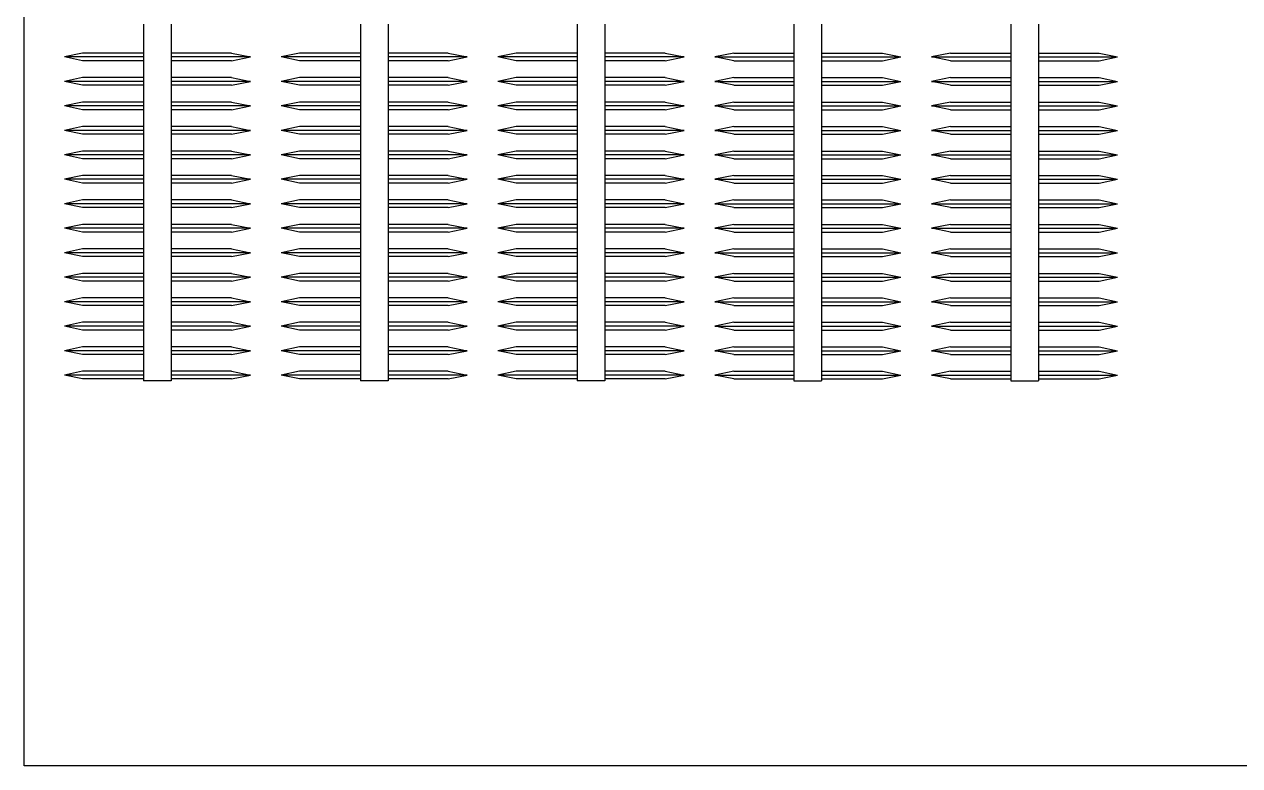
# Model space of a CAD drawing. Header units: millimetres. Extents: x 5537 to 25002, y 8409 to 18291.
# Drawn here: x 5537 to 7566, y 11845 to 13082 of the extents above; entities that cross this region are included whole.
import ezdxf

# ---------------------------------------------------------------- set-up
doc = ezdxf.new("R2010")
doc.units = ezdxf.units.MM

msp = doc.modelspace()

# ---------------------------------------------------------------- linework, layer by layer
at = {"color": 1}
for p, q in [((5736.5, 13082.4), (5736.5, 12487.2)), ((5782.8, 13082.4), (5782.8, 12487.2)), ((6098.4, 13082.4), (6098.4, 12487.2)), ((6144.6, 13082.4), (6144.6, 12487.2)), ((6460.2, 13082.4), (6460.2, 12487.2)), ((6506.5, 13082.4), (6506.5, 12487.2)), ((6822.1, 13082.4), (6822.1, 12487.2)), ((6868.3, 13082.4), (6868.3, 12487.2)), ((7183.9, 13082.4), (7183.9, 12487.2)), ((7230.2, 13082.4), (7230.2, 12487.2)), ((5634.8, 13034.3), (5604.3, 13027.9)), ((5736.5, 13027.9), (5604.3, 13027.9)), ((5634.8, 13021.5), (5604.3, 13027.9)), ((5736.5, 13034.3), (5634.8, 13034.3)), ((5883.3, 13034.3), (5782.8, 13034.3)), ((5915, 13027.9), (5782.8, 13027.9)), ((5883.3, 13034.3), (5915, 13027.9)), ((5883.3, 13021.5), (5915, 13027.9)), ((5996.7, 13034.3), (5966.1, 13027.9)), ((6098.4, 13027.9), (5966.1, 13027.9)), ((5996.7, 13021.5), (5966.1, 13027.9)), ((6098.4, 13034.3), (5996.7, 13034.3)), ((6245.1, 13034.3), (6144.6, 13034.3)), ((6276.9, 13027.9), (6144.6, 13027.9)), ((6245.1, 13034.3), (6276.9, 13027.9)), ((6245.1, 13021.5), (6276.9, 13027.9)), ((6358.5, 13034.3), (6328, 13027.9)), ((6460.2, 13027.9), (6328, 13027.9)), ((6358.5, 13021.5), (6328, 13027.9)), ((6460.2, 13034.3), (6358.5, 13034.3)), ((6607, 13034.3), (6506.5, 13034.3)), ((6638.7, 13027.9), (6506.5, 13027.9)), ((6607, 13034.3), (6638.7, 13027.9)), ((6607, 13021.5), (6638.7, 13027.9)), ((6721.6, 13034.3), (6689.8, 13027.9)), ((6689.8, 13027.9), (6822.1, 13027.9)), ((6721.6, 13021.5), (6689.8, 13027.9)), ((6721.6, 13034.3), (6822.1, 13034.3)), ((6868.3, 13034.3), (6970, 13034.3)), ((6868.3, 13027.9), (7000.6, 13027.9)), ((6970, 13034.3), (7000.6, 13027.9)), ((6970, 13021.5), (7000.6, 13027.9)), ((7083.4, 13034.3), (7051.7, 13027.9)), ((7051.7, 13027.9), (7183.9, 13027.9)), ((7083.4, 13021.5), (7051.7, 13027.9)), ((7083.4, 13034.3), (7183.9, 13034.3)), ((7230.2, 13034.3), (7331.9, 13034.3)), ((7230.2, 13027.9), (7362.4, 13027.9)), ((7331.9, 13034.3), (7362.4, 13027.9)), ((7331.9, 13021.5), (7362.4, 13027.9)), ((5736.5, 13021.5), (5634.8, 13021.5)), ((5883.3, 13021.5), (5782.8, 13021.5)), ((6098.4, 13021.5), (5996.7, 13021.5)), ((6245.1, 13021.5), (6144.6, 13021.5)), ((6460.2, 13021.5), (6358.5, 13021.5)), ((6607, 13021.5), (6506.5, 13021.5)), ((6721.6, 13021.5), (6822.1, 13021.5)), ((6868.3, 13021.5), (6970, 13021.5)), ((7083.4, 13021.5), (7183.9, 13021.5)), ((7230.2, 13021.5), (7331.9, 13021.5)), ((5634.8, 12993.5), (5604.3, 12987.1)), ((5736.5, 12987.1), (5604.3, 12987.1)), ((5634.8, 12980.7), (5604.3, 12987.1)), ((5736.5, 12993.5), (5634.8, 12993.5)), ((5883.3, 12993.5), (5782.8, 12993.5)), ((5915, 12987.1), (5782.8, 12987.1)), ((5883.3, 12993.5), (5915, 12987.1)), ((5883.3, 12980.7), (5915, 12987.1)), ((5996.7, 12993.5), (5966.1, 12987.1)), ((6098.4, 12987.1), (5966.1, 12987.1)), ((5996.7, 12980.7), (5966.1, 12987.1)), ((6098.4, 12993.5), (5996.7, 12993.5)), ((6245.1, 12993.5), (6144.6, 12993.5)), ((6276.9, 12987.1), (6144.6, 12987.1)), ((6245.1, 12993.5), (6276.9, 12987.1)), ((6245.1, 12980.7), (6276.9, 12987.1)), ((6358.5, 12993.5), (6328, 12987.1)), ((6460.2, 12987.1), (6328, 12987.1)), ((6358.5, 12980.7), (6328, 12987.1)), ((6460.2, 12993.5), (6358.5, 12993.5)), ((6607, 12993.5), (6506.5, 12993.5)), ((6638.7, 12987.1), (6506.5, 12987.1)), ((6607, 12993.5), (6638.7, 12987.1)), ((6607, 12980.7), (6638.7, 12987.1)), ((6721.6, 12993.5), (6689.8, 12987.1)), ((6689.8, 12987.1), (6822.1, 12987.1)), ((6721.6, 12980.7), (6689.8, 12987.1)), ((6721.6, 12993.5), (6822.1, 12993.5)), ((6868.3, 12993.5), (6970, 12993.5)), ((6868.3, 12987.1), (7000.6, 12987.1)), ((6970, 12993.5), (7000.6, 12987.1)), ((6970, 12980.7), (7000.6, 12987.1)), ((7083.4, 12993.5), (7051.7, 12987.1)), ((7051.7, 12987.1), (7183.9, 12987.1)), ((7083.4, 12980.7), (7051.7, 12987.1)), ((7083.4, 12993.5), (7183.9, 12993.5)), ((7230.2, 12993.5), (7331.9, 12993.5)), ((7230.2, 12987.1), (7362.4, 12987.1)), ((7331.9, 12993.5), (7362.4, 12987.1)), ((7331.9, 12980.7), (7362.4, 12987.1)), ((5736.5, 12980.7), (5634.8, 12980.7)), ((5883.3, 12980.7), (5782.8, 12980.7)), ((6098.4, 12980.7), (5996.7, 12980.7)), ((6245.1, 12980.7), (6144.6, 12980.7)), ((6460.2, 12980.7), (6358.5, 12980.7)), ((6607, 12980.7), (6506.5, 12980.7)), ((6721.6, 12980.7), (6822.1, 12980.7)), ((6868.3, 12980.7), (6970, 12980.7)), ((7083.4, 12980.7), (7183.9, 12980.7)), ((7230.2, 12980.7), (7331.9, 12980.7)), ((5634.8, 12952.6), (5604.3, 12946.2)), ((5736.5, 12946.2), (5604.3, 12946.2)), ((5634.8, 12939.8), (5604.3, 12946.2)), ((5736.5, 12952.6), (5634.8, 12952.6)), ((5883.3, 12952.6), (5782.8, 12952.6)), ((5915, 12946.2), (5782.8, 12946.2)), ((5883.3, 12952.6), (5915, 12946.2)), ((5883.3, 12939.8), (5915, 12946.2)), ((5996.7, 12952.6), (5966.1, 12946.2)), ((6098.4, 12946.2), (5966.1, 12946.2)), ((5996.7, 12939.8), (5966.1, 12946.2)), ((6098.4, 12952.6), (5996.7, 12952.6)), ((6245.1, 12952.6), (6144.6, 12952.6)), ((6276.9, 12946.2), (6144.6, 12946.2)), ((6245.1, 12952.6), (6276.9, 12946.2)), ((6245.1, 12939.8), (6276.9, 12946.2)), ((6358.5, 12952.6), (6328, 12946.2)), ((6460.2, 12946.2), (6328, 12946.2)), ((6358.5, 12939.8), (6328, 12946.2)), ((6460.2, 12952.6), (6358.5, 12952.6)), ((6607, 12952.6), (6506.5, 12952.6)), ((6638.7, 12946.2), (6506.5, 12946.2)), ((6607, 12952.6), (6638.7, 12946.2)), ((6607, 12939.8), (6638.7, 12946.2)), ((6721.6, 12952.6), (6689.8, 12946.2)), ((6689.8, 12946.2), (6822.1, 12946.2)), ((6721.6, 12939.8), (6689.8, 12946.2)), ((6721.6, 12952.6), (6822.1, 12952.6)), ((6868.3, 12952.6), (6970, 12952.6)), ((6868.3, 12946.2), (7000.6, 12946.2)), ((6970, 12952.6), (7000.6, 12946.2)), ((6970, 12939.8), (7000.6, 12946.2)), ((7083.4, 12952.6), (7051.7, 12946.2)), ((7051.7, 12946.2), (7183.9, 12946.2)), ((7083.4, 12939.8), (7051.7, 12946.2)), ((7083.4, 12952.6), (7183.9, 12952.6)), ((7230.2, 12952.6), (7331.9, 12952.6)), ((7230.2, 12946.2), (7362.4, 12946.2)), ((7331.9, 12952.6), (7362.4, 12946.2)), ((7331.9, 12939.8), (7362.4, 12946.2)), ((5736.5, 12939.8), (5634.8, 12939.8)), ((5883.3, 12939.8), (5782.8, 12939.8)), ((6098.4, 12939.8), (5996.7, 12939.8)), ((6245.1, 12939.8), (6144.6, 12939.8)), ((6460.2, 12939.8), (6358.5, 12939.8)), ((6607, 12939.8), (6506.5, 12939.8)), ((6721.6, 12939.8), (6822.1, 12939.8)), ((6868.3, 12939.8), (6970, 12939.8)), ((7083.4, 12939.8), (7183.9, 12939.8)), ((7230.2, 12939.8), (7331.9, 12939.8)), ((5634.8, 12911.8), (5604.3, 12905.4)), ((5736.5, 12905.4), (5604.3, 12905.4)), ((5634.8, 12899), (5604.3, 12905.4)), ((5736.5, 12911.8), (5634.8, 12911.8)), ((5883.3, 12911.8), (5782.8, 12911.8)), ((5915, 12905.4), (5782.8, 12905.4)), ((5883.3, 12911.8), (5915, 12905.4)), ((5883.3, 12899), (5915, 12905.4)), ((5996.7, 12911.8), (5966.1, 12905.4)), ((6098.4, 12905.4), (5966.1, 12905.4)), ((5996.7, 12899), (5966.1, 12905.4)), ((6098.4, 12911.8), (5996.7, 12911.8)), ((6245.1, 12911.8), (6144.6, 12911.8)), ((6276.9, 12905.4), (6144.6, 12905.4)), ((6245.1, 12911.8), (6276.9, 12905.4)), ((6245.1, 12899), (6276.9, 12905.4)), ((6358.5, 12911.8), (6328, 12905.4)), ((6460.2, 12905.4), (6328, 12905.4)), ((6358.5, 12899), (6328, 12905.4)), ((6460.2, 12911.8), (6358.5, 12911.8)), ((6607, 12911.8), (6506.5, 12911.8)), ((6638.7, 12905.4), (6506.5, 12905.4)), ((6607, 12911.8), (6638.7, 12905.4)), ((6607, 12899), (6638.7, 12905.4)), ((6721.6, 12911.8), (6689.8, 12905.4)), ((6689.8, 12905.4), (6822.1, 12905.4)), ((6721.6, 12899), (6689.8, 12905.4)), ((6721.6, 12911.8), (6822.1, 12911.8)), ((6868.3, 12911.8), (6970, 12911.8)), ((6868.3, 12905.4), (7000.6, 12905.4)), ((6970, 12911.8), (7000.6, 12905.4)), ((6970, 12899), (7000.6, 12905.4)), ((7083.4, 12911.8), (7051.7, 12905.4)), ((7051.7, 12905.4), (7183.9, 12905.4)), ((7083.4, 12899), (7051.7, 12905.4)), ((7083.4, 12911.8), (7183.9, 12911.8)), ((7230.2, 12911.8), (7331.9, 12911.8)), ((7230.2, 12905.4), (7362.4, 12905.4)), ((7331.9, 12911.8), (7362.4, 12905.4)), ((7331.9, 12899), (7362.4, 12905.4)), ((5736.5, 12899), (5634.8, 12899)), ((5883.3, 12899), (5782.8, 12899)), ((6098.4, 12899), (5996.7, 12899)), ((6245.1, 12899), (6144.6, 12899)), ((6460.2, 12899), (6358.5, 12899)), ((6607, 12899), (6506.5, 12899)), ((6721.6, 12899), (6822.1, 12899)), ((6868.3, 12899), (6970, 12899)), ((7083.4, 12899), (7183.9, 12899)), ((7230.2, 12899), (7331.9, 12899)), ((5634.8, 12870.9), (5604.3, 12864.5)), ((5736.5, 12864.5), (5604.3, 12864.5)), ((5634.8, 12858.1), (5604.3, 12864.5)), ((5736.5, 12870.9), (5634.8, 12870.9)), ((5883.3, 12870.9), (5782.8, 12870.9)), ((5915, 12864.5), (5782.8, 12864.5)), ((5883.3, 12870.9), (5915, 12864.5)), ((5883.3, 12858.1), (5915, 12864.5)), ((5996.7, 12870.9), (5966.1, 12864.5)), ((6098.4, 12864.5), (5966.1, 12864.5)), ((5996.7, 12858.1), (5966.1, 12864.5)), ((6098.4, 12870.9), (5996.7, 12870.9)), ((6245.1, 12870.9), (6144.6, 12870.9)), ((6276.9, 12864.5), (6144.6, 12864.5)), ((6245.1, 12870.9), (6276.9, 12864.5)), ((6245.1, 12858.1), (6276.9, 12864.5)), ((6358.5, 12870.9), (6328, 12864.5)), ((6460.2, 12864.5), (6328, 12864.5)), ((6358.5, 12858.1), (6328, 12864.5)), ((6460.2, 12870.9), (6358.5, 12870.9)), ((6607, 12870.9), (6506.5, 12870.9)), ((6638.7, 12864.5), (6506.5, 12864.5)), ((6607, 12870.9), (6638.7, 12864.5)), ((6607, 12858.1), (6638.7, 12864.5)), ((6721.6, 12870.9), (6689.8, 12864.5)), ((6689.8, 12864.5), (6822.1, 12864.5)), ((6721.6, 12858.1), (6689.8, 12864.5)), ((6721.6, 12870.9), (6822.1, 12870.9)), ((6868.3, 12870.9), (6970, 12870.9)), ((6868.3, 12864.5), (7000.6, 12864.5)), ((6970, 12870.9), (7000.6, 12864.5)), ((6970, 12858.1), (7000.6, 12864.5)), ((7083.4, 12870.9), (7051.7, 12864.5)), ((7051.7, 12864.5), (7183.9, 12864.5)), ((7083.4, 12858.1), (7051.7, 12864.5)), ((7083.4, 12870.9), (7183.9, 12870.9)), ((7230.2, 12870.9), (7331.9, 12870.9)), ((7230.2, 12864.5), (7362.4, 12864.5)), ((7331.9, 12870.9), (7362.4, 12864.5)), ((7331.9, 12858.1), (7362.4, 12864.5)), ((5736.5, 12858.1), (5634.8, 12858.1)), ((5883.3, 12858.1), (5782.8, 12858.1)), ((6098.4, 12858.1), (5996.7, 12858.1)), ((6245.1, 12858.1), (6144.6, 12858.1)), ((6460.2, 12858.1), (6358.5, 12858.1)), ((6607, 12858.1), (6506.5, 12858.1)), ((6721.6, 12858.1), (6822.1, 12858.1)), ((6868.3, 12858.1), (6970, 12858.1)), ((7083.4, 12858.1), (7183.9, 12858.1)), ((7230.2, 12858.1), (7331.9, 12858.1)), ((5634.8, 12830.1), (5604.3, 12823.7)), ((5736.5, 12823.7), (5604.3, 12823.7)), ((5634.8, 12817.3), (5604.3, 12823.7)), ((5736.5, 12830.1), (5634.8, 12830.1)), ((5883.3, 12830.1), (5782.8, 12830.1)), ((5915, 12823.7), (5782.8, 12823.7)), ((5883.3, 12830.1), (5915, 12823.7)), ((5883.3, 12817.3), (5915, 12823.7)), ((5996.7, 12830.1), (5966.1, 12823.7)), ((6098.4, 12823.7), (5966.1, 12823.7)), ((5996.7, 12817.3), (5966.1, 12823.7)), ((6098.4, 12830.1), (5996.7, 12830.1)), ((6245.1, 12830.1), (6144.6, 12830.1)), ((6276.9, 12823.7), (6144.6, 12823.7)), ((6245.1, 12830.1), (6276.9, 12823.7)), ((6245.1, 12817.3), (6276.9, 12823.7)), ((6358.5, 12830.1), (6328, 12823.7)), ((6460.2, 12823.7), (6328, 12823.7)), ((6358.5, 12817.3), (6328, 12823.7)), ((6460.2, 12830.1), (6358.5, 12830.1)), ((6607, 12830.1), (6506.5, 12830.1)), ((6638.7, 12823.7), (6506.5, 12823.7)), ((6607, 12830.1), (6638.7, 12823.7)), ((6607, 12817.3), (6638.7, 12823.7)), ((6721.6, 12830.1), (6689.8, 12823.7)), ((6689.8, 12823.7), (6822.1, 12823.7)), ((6721.6, 12817.3), (6689.8, 12823.7)), ((6721.6, 12830.1), (6822.1, 12830.1)), ((6868.3, 12830.1), (6970, 12830.1)), ((6868.3, 12823.7), (7000.6, 12823.7)), ((6970, 12830.1), (7000.6, 12823.7)), ((6970, 12817.3), (7000.6, 12823.7)), ((7083.4, 12830.1), (7051.7, 12823.7)), ((7051.7, 12823.7), (7183.9, 12823.7)), ((7083.4, 12817.3), (7051.7, 12823.7)), ((7083.4, 12830.1), (7183.9, 12830.1)), ((7230.2, 12830.1), (7331.9, 12830.1)), ((7230.2, 12823.7), (7362.4, 12823.7)), ((7331.9, 12830.1), (7362.4, 12823.7)), ((7331.9, 12817.3), (7362.4, 12823.7)), ((5736.5, 12817.3), (5634.8, 12817.3)), ((5883.3, 12817.3), (5782.8, 12817.3)), ((6098.4, 12817.3), (5996.7, 12817.3)), ((6245.1, 12817.3), (6144.6, 12817.3)), ((6460.2, 12817.3), (6358.5, 12817.3)), ((6607, 12817.3), (6506.5, 12817.3)), ((6721.6, 12817.3), (6822.1, 12817.3)), ((6868.3, 12817.3), (6970, 12817.3)), ((7083.4, 12817.3), (7183.9, 12817.3)), ((7230.2, 12817.3), (7331.9, 12817.3)), ((5634.8, 12789.2), (5604.3, 12782.8)), ((5736.5, 12782.8), (5604.3, 12782.8)), ((5634.8, 12776.4), (5604.3, 12782.8)), ((5736.5, 12789.2), (5634.8, 12789.2)), ((5883.3, 12789.2), (5782.8, 12789.2)), ((5915, 12782.8), (5782.8, 12782.8)), ((5883.3, 12789.2), (5915, 12782.8)), ((5883.3, 12776.4), (5915, 12782.8)), ((5996.7, 12789.2), (5966.1, 12782.8)), ((6098.4, 12782.8), (5966.1, 12782.8)), ((5996.7, 12776.4), (5966.1, 12782.8)), ((6098.4, 12789.2), (5996.7, 12789.2)), ((6245.1, 12789.2), (6144.6, 12789.2)), ((6276.9, 12782.8), (6144.6, 12782.8)), ((6245.1, 12789.2), (6276.9, 12782.8)), ((6245.1, 12776.4), (6276.9, 12782.8)), ((6358.5, 12789.2), (6328, 12782.8)), ((6460.2, 12782.8), (6328, 12782.8)), ((6358.5, 12776.4), (6328, 12782.8)), ((6460.2, 12789.2), (6358.5, 12789.2)), ((6607, 12789.2), (6506.5, 12789.2)), ((6638.7, 12782.8), (6506.5, 12782.8)), ((6607, 12789.2), (6638.7, 12782.8)), ((6607, 12776.4), (6638.7, 12782.8)), ((6721.6, 12789.2), (6689.8, 12782.8)), ((6689.8, 12782.8), (6822.1, 12782.8)), ((6721.6, 12776.4), (6689.8, 12782.8)), ((6721.6, 12789.2), (6822.1, 12789.2)), ((6868.3, 12789.2), (6970, 12789.2)), ((6868.3, 12782.8), (7000.6, 12782.8)), ((6970, 12789.2), (7000.6, 12782.8)), ((6970, 12776.4), (7000.6, 12782.8)), ((7083.4, 12789.2), (7051.7, 12782.8)), ((7051.7, 12782.8), (7183.9, 12782.8)), ((7083.4, 12776.4), (7051.7, 12782.8)), ((7083.4, 12789.2), (7183.9, 12789.2)), ((7230.2, 12789.2), (7331.9, 12789.2)), ((7230.2, 12782.8), (7362.4, 12782.8)), ((7331.9, 12789.2), (7362.4, 12782.8)), ((7331.9, 12776.4), (7362.4, 12782.8)), ((5736.5, 12776.4), (5634.8, 12776.4)), ((5883.3, 12776.4), (5782.8, 12776.4)), ((6098.4, 12776.4), (5996.7, 12776.4)), ((6245.1, 12776.4), (6144.6, 12776.4)), ((6460.2, 12776.4), (6358.5, 12776.4)), ((6607, 12776.4), (6506.5, 12776.4)), ((6721.6, 12776.4), (6822.1, 12776.4)), ((6868.3, 12776.4), (6970, 12776.4)), ((7083.4, 12776.4), (7183.9, 12776.4)), ((7230.2, 12776.4), (7331.9, 12776.4)), ((5634.8, 12748.4), (5604.3, 12742)), ((5736.5, 12742), (5604.3, 12742)), ((5634.8, 12735.6), (5604.3, 12742)), ((5736.5, 12748.4), (5634.8, 12748.4)), ((5883.3, 12748.4), (5782.8, 12748.4)), ((5915, 12742), (5782.8, 12742)), ((5883.3, 12748.4), (5915, 12742)), ((5883.3, 12735.6), (5915, 12742)), ((5996.7, 12748.4), (5966.1, 12742)), ((6098.4, 12742), (5966.1, 12742)), ((5996.7, 12735.6), (5966.1, 12742)), ((6098.4, 12748.4), (5996.7, 12748.4)), ((6245.1, 12748.4), (6144.6, 12748.4)), ((6276.9, 12742), (6144.6, 12742)), ((6245.1, 12748.4), (6276.9, 12742)), ((6245.1, 12735.6), (6276.9, 12742)), ((6358.5, 12748.4), (6328, 12742)), ((6460.2, 12742), (6328, 12742)), ((6358.5, 12735.6), (6328, 12742)), ((6460.2, 12748.4), (6358.5, 12748.4)), ((6607, 12748.4), (6506.5, 12748.4)), ((6638.7, 12742), (6506.5, 12742)), ((6607, 12748.4), (6638.7, 12742)), ((6607, 12735.6), (6638.7, 12742)), ((6721.6, 12748.4), (6689.8, 12742)), ((6689.8, 12742), (6822.1, 12742)), ((6721.6, 12735.6), (6689.8, 12742)), ((6721.6, 12748.4), (6822.1, 12748.4)), ((6868.3, 12748.4), (6970, 12748.4)), ((6868.3, 12742), (7000.6, 12742)), ((6970, 12748.4), (7000.6, 12742)), ((6970, 12735.6), (7000.6, 12742)), ((7083.4, 12748.4), (7051.7, 12742)), ((7051.7, 12742), (7183.9, 12742)), ((7083.4, 12735.6), (7051.7, 12742)), ((7083.4, 12748.4), (7183.9, 12748.4)), ((7230.2, 12748.4), (7331.9, 12748.4)), ((7230.2, 12742), (7362.4, 12742)), ((7331.9, 12748.4), (7362.4, 12742)), ((7331.9, 12735.6), (7362.4, 12742)), ((5736.5, 12735.6), (5634.8, 12735.6)), ((5883.3, 12735.6), (5782.8, 12735.6)), ((6098.4, 12735.6), (5996.7, 12735.6)), ((6245.1, 12735.6), (6144.6, 12735.6)), ((6460.2, 12735.6), (6358.5, 12735.6)), ((6607, 12735.6), (6506.5, 12735.6)), ((6721.6, 12735.6), (6822.1, 12735.6)), ((6868.3, 12735.6), (6970, 12735.6)), ((7083.4, 12735.6), (7183.9, 12735.6)), ((7230.2, 12735.6), (7331.9, 12735.6)), ((5634.8, 12707.5), (5604.3, 12701.1)), ((5736.5, 12701.1), (5604.3, 12701.1)), ((5634.8, 12694.7), (5604.3, 12701.1)), ((5736.5, 12707.5), (5634.8, 12707.5)), ((5883.3, 12707.5), (5782.8, 12707.5)), ((5915, 12701.1), (5782.8, 12701.1)), ((5883.3, 12707.5), (5915, 12701.1)), ((5883.3, 12694.7), (5915, 12701.1)), ((5996.7, 12707.5), (5966.1, 12701.1)), ((6098.4, 12701.1), (5966.1, 12701.1)), ((5996.7, 12694.7), (5966.1, 12701.1)), ((6098.4, 12707.5), (5996.7, 12707.5)), ((6245.1, 12707.5), (6144.6, 12707.5)), ((6276.9, 12701.1), (6144.6, 12701.1)), ((6245.1, 12707.5), (6276.9, 12701.1)), ((6245.1, 12694.7), (6276.9, 12701.1)), ((6358.5, 12707.5), (6328, 12701.1)), ((6460.2, 12701.1), (6328, 12701.1)), ((6358.5, 12694.7), (6328, 12701.1)), ((6460.2, 12707.5), (6358.5, 12707.5)), ((6607, 12707.5), (6506.5, 12707.5)), ((6638.7, 12701.1), (6506.5, 12701.1)), ((6607, 12707.5), (6638.7, 12701.1)), ((6607, 12694.7), (6638.7, 12701.1)), ((6721.6, 12707.5), (6689.8, 12701.1)), ((6689.8, 12701.1), (6822.1, 12701.1)), ((6721.6, 12694.7), (6689.8, 12701.1)), ((6721.6, 12707.5), (6822.1, 12707.5)), ((6868.3, 12707.5), (6970, 12707.5)), ((6868.3, 12701.1), (7000.6, 12701.1)), ((6970, 12707.5), (7000.6, 12701.1)), ((6970, 12694.7), (7000.6, 12701.1)), ((7083.4, 12707.5), (7051.7, 12701.1)), ((7051.7, 12701.1), (7183.9, 12701.1)), ((7083.4, 12694.7), (7051.7, 12701.1)), ((7083.4, 12707.5), (7183.9, 12707.5)), ((7230.2, 12707.5), (7331.9, 12707.5)), ((7230.2, 12701.1), (7362.4, 12701.1)), ((7331.9, 12707.5), (7362.4, 12701.1)), ((7331.9, 12694.7), (7362.4, 12701.1)), ((5736.5, 12694.7), (5634.8, 12694.7)), ((5883.3, 12694.7), (5782.8, 12694.7)), ((6098.4, 12694.7), (5996.7, 12694.7)), ((6245.1, 12694.7), (6144.6, 12694.7)), ((6460.2, 12694.7), (6358.5, 12694.7)), ((6607, 12694.7), (6506.5, 12694.7)), ((6721.6, 12694.7), (6822.1, 12694.7)), ((6868.3, 12694.7), (6970, 12694.7)), ((7083.4, 12694.7), (7183.9, 12694.7)), ((7230.2, 12694.7), (7331.9, 12694.7)), ((5634.8, 12666.7), (5604.3, 12660.3)), ((5736.5, 12660.3), (5604.3, 12660.3)), ((5634.8, 12653.9), (5604.3, 12660.3)), ((5736.5, 12666.7), (5634.8, 12666.7)), ((5883.3, 12666.7), (5782.8, 12666.7)), ((5915, 12660.3), (5782.8, 12660.3)), ((5883.3, 12666.7), (5915, 12660.3)), ((5883.3, 12653.9), (5915, 12660.3)), ((5996.7, 12666.7), (5966.1, 12660.3)), ((6098.4, 12660.3), (5966.1, 12660.3)), ((5996.7, 12653.9), (5966.1, 12660.3)), ((6098.4, 12666.7), (5996.7, 12666.7)), ((6245.1, 12666.7), (6144.6, 12666.7)), ((6276.9, 12660.3), (6144.6, 12660.3)), ((6245.1, 12666.7), (6276.9, 12660.3)), ((6245.1, 12653.9), (6276.9, 12660.3)), ((6358.5, 12666.7), (6328, 12660.3)), ((6460.2, 12660.3), (6328, 12660.3)), ((6358.5, 12653.9), (6328, 12660.3)), ((6460.2, 12666.7), (6358.5, 12666.7)), ((6607, 12666.7), (6506.5, 12666.7)), ((6638.7, 12660.3), (6506.5, 12660.3)), ((6607, 12666.7), (6638.7, 12660.3)), ((6607, 12653.9), (6638.7, 12660.3)), ((6721.6, 12666.7), (6689.8, 12660.3)), ((6689.8, 12660.3), (6822.1, 12660.3)), ((6721.6, 12653.9), (6689.8, 12660.3)), ((6721.6, 12666.7), (6822.1, 12666.7)), ((6868.3, 12666.7), (6970, 12666.7)), ((6868.3, 12660.3), (7000.6, 12660.3)), ((6970, 12666.7), (7000.6, 12660.3)), ((6970, 12653.9), (7000.6, 12660.3)), ((7083.4, 12666.7), (7051.7, 12660.3)), ((7051.7, 12660.3), (7183.9, 12660.3)), ((7083.4, 12653.9), (7051.7, 12660.3)), ((7083.4, 12666.7), (7183.9, 12666.7)), ((7230.2, 12666.7), (7331.9, 12666.7)), ((7230.2, 12660.3), (7362.4, 12660.3)), ((7331.9, 12666.7), (7362.4, 12660.3)), ((7331.9, 12653.9), (7362.4, 12660.3)), ((5736.5, 12653.9), (5634.8, 12653.9)), ((5883.3, 12653.9), (5782.8, 12653.9)), ((6098.4, 12653.9), (5996.7, 12653.9)), ((6245.1, 12653.9), (6144.6, 12653.9)), ((6460.2, 12653.9), (6358.5, 12653.9)), ((6607, 12653.9), (6506.5, 12653.9)), ((6721.6, 12653.9), (6822.1, 12653.9)), ((6868.3, 12653.9), (6970, 12653.9)), ((7083.4, 12653.9), (7183.9, 12653.9)), ((7230.2, 12653.9), (7331.9, 12653.9)), ((5634.8, 12625.8), (5604.3, 12619.4)), ((5736.5, 12619.4), (5604.3, 12619.4)), ((5634.8, 12613), (5604.3, 12619.4)), ((5736.5, 12625.8), (5634.8, 12625.8)), ((5883.3, 12625.8), (5782.8, 12625.8)), ((5915, 12619.4), (5782.8, 12619.4)), ((5883.3, 12625.8), (5915, 12619.4)), ((5883.3, 12613), (5915, 12619.4)), ((5996.7, 12625.8), (5966.1, 12619.4)), ((6098.4, 12619.4), (5966.1, 12619.4)), ((5996.7, 12613), (5966.1, 12619.4)), ((6098.4, 12625.8), (5996.7, 12625.8)), ((6245.1, 12625.8), (6144.6, 12625.8)), ((6276.9, 12619.4), (6144.6, 12619.4)), ((6245.1, 12625.8), (6276.9, 12619.4)), ((6245.1, 12613), (6276.9, 12619.4)), ((6358.5, 12625.8), (6328, 12619.4)), ((6460.2, 12619.4), (6328, 12619.4)), ((6358.5, 12613), (6328, 12619.4)), ((6460.2, 12625.8), (6358.5, 12625.8)), ((6607, 12625.8), (6506.5, 12625.8)), ((6638.7, 12619.4), (6506.5, 12619.4)), ((6607, 12625.8), (6638.7, 12619.4)), ((6607, 12613), (6638.7, 12619.4)), ((6721.6, 12625.8), (6689.8, 12619.4)), ((6689.8, 12619.4), (6822.1, 12619.4)), ((6721.6, 12613), (6689.8, 12619.4)), ((6721.6, 12625.8), (6822.1, 12625.8)), ((6868.3, 12625.8), (6970, 12625.8)), ((6868.3, 12619.4), (7000.6, 12619.4)), ((6970, 12625.8), (7000.6, 12619.4)), ((6970, 12613), (7000.6, 12619.4)), ((7083.4, 12625.8), (7051.7, 12619.4)), ((7051.7, 12619.4), (7183.9, 12619.4)), ((7083.4, 12613), (7051.7, 12619.4)), ((7083.4, 12625.8), (7183.9, 12625.8)), ((7230.2, 12625.8), (7331.9, 12625.8)), ((7230.2, 12619.4), (7362.4, 12619.4)), ((7331.9, 12625.8), (7362.4, 12619.4)), ((7331.9, 12613), (7362.4, 12619.4)), ((5736.5, 12613), (5634.8, 12613)), ((5883.3, 12613), (5782.8, 12613)), ((6098.4, 12613), (5996.7, 12613)), ((6245.1, 12613), (6144.6, 12613)), ((6460.2, 12613), (6358.5, 12613)), ((6607, 12613), (6506.5, 12613)), ((6721.6, 12613), (6822.1, 12613)), ((6868.3, 12613), (6970, 12613)), ((7083.4, 12613), (7183.9, 12613)), ((7230.2, 12613), (7331.9, 12613)), ((5634.8, 12585), (5604.3, 12578.6)), ((5736.5, 12578.6), (5604.3, 12578.6)), ((5634.8, 12572.2), (5604.3, 12578.6)), ((5736.5, 12585), (5634.8, 12585)), ((5883.3, 12585), (5782.8, 12585)), ((5915, 12578.6), (5782.8, 12578.6)), ((5883.3, 12585), (5915, 12578.6)), ((5883.3, 12572.2), (5915, 12578.6)), ((5996.7, 12585), (5966.1, 12578.6)), ((6098.4, 12578.6), (5966.1, 12578.6)), ((5996.7, 12572.2), (5966.1, 12578.6)), ((6098.4, 12585), (5996.7, 12585)), ((6245.1, 12585), (6144.6, 12585)), ((6276.9, 12578.6), (6144.6, 12578.6)), ((6245.1, 12585), (6276.9, 12578.6)), ((6245.1, 12572.2), (6276.9, 12578.6)), ((6358.5, 12585), (6328, 12578.6)), ((6460.2, 12578.6), (6328, 12578.6)), ((6358.5, 12572.2), (6328, 12578.6)), ((6460.2, 12585), (6358.5, 12585)), ((6607, 12585), (6506.5, 12585)), ((6638.7, 12578.6), (6506.5, 12578.6)), ((6607, 12585), (6638.7, 12578.6)), ((6607, 12572.2), (6638.7, 12578.6)), ((6721.6, 12585), (6689.8, 12578.6)), ((6689.8, 12578.6), (6822.1, 12578.6)), ((6721.6, 12572.2), (6689.8, 12578.6)), ((6721.6, 12585), (6822.1, 12585)), ((6868.3, 12585), (6970, 12585)), ((6868.3, 12578.6), (7000.6, 12578.6)), ((6970, 12585), (7000.6, 12578.6)), ((6970, 12572.2), (7000.6, 12578.6)), ((7083.4, 12585), (7051.7, 12578.6)), ((7051.7, 12578.6), (7183.9, 12578.6)), ((7083.4, 12572.2), (7051.7, 12578.6)), ((7083.4, 12585), (7183.9, 12585)), ((7230.2, 12585), (7331.9, 12585)), ((7230.2, 12578.6), (7362.4, 12578.6)), ((7331.9, 12585), (7362.4, 12578.6)), ((7331.9, 12572.2), (7362.4, 12578.6)), ((5736.5, 12572.2), (5634.8, 12572.2)), ((5883.3, 12572.2), (5782.8, 12572.2)), ((6098.4, 12572.2), (5996.7, 12572.2)), ((6245.1, 12572.2), (6144.6, 12572.2)), ((6460.2, 12572.2), (6358.5, 12572.2)), ((6607, 12572.2), (6506.5, 12572.2)), ((6721.6, 12572.2), (6822.1, 12572.2)), ((6868.3, 12572.2), (6970, 12572.2)), ((7083.4, 12572.2), (7183.9, 12572.2)), ((7230.2, 12572.2), (7331.9, 12572.2)), ((5634.8, 12544.1), (5604.3, 12537.7)), ((5736.5, 12544.1), (5634.8, 12544.1)), ((5883.3, 12544.1), (5782.8, 12544.1)), ((5883.3, 12544.1), (5915, 12537.7)), ((5996.7, 12544.1), (5966.1, 12537.7)), ((6098.4, 12544.1), (5996.7, 12544.1)), ((6245.1, 12544.1), (6144.6, 12544.1)), ((6245.1, 12544.1), (6276.9, 12537.7)), ((6358.5, 12544.1), (6328, 12537.7)), ((6460.2, 12544.1), (6358.5, 12544.1)), ((6607, 12544.1), (6506.5, 12544.1)), ((6607, 12544.1), (6638.7, 12537.7)), ((6721.6, 12544.1), (6689.8, 12537.7)), ((6721.6, 12544.1), (6822.1, 12544.1)), ((6868.3, 12544.1), (6970, 12544.1)), ((6970, 12544.1), (7000.6, 12537.7)), ((7083.4, 12544.1), (7051.7, 12537.7)), ((7083.4, 12544.1), (7183.9, 12544.1)), ((7230.2, 12544.1), (7331.9, 12544.1)), ((7331.9, 12544.1), (7362.4, 12537.7)), ((5736.5, 12537.7), (5604.3, 12537.7)), ((5634.8, 12531.3), (5604.3, 12537.7)), ((5736.5, 12531.3), (5634.8, 12531.3)), ((5915, 12537.7), (5782.8, 12537.7)), ((5883.3, 12531.3), (5782.8, 12531.3)), ((5883.3, 12531.3), (5915, 12537.7)), ((6098.4, 12537.7), (5966.1, 12537.7)), ((5996.7, 12531.3), (5966.1, 12537.7)), ((6098.4, 12531.3), (5996.7, 12531.3)), ((6276.9, 12537.7), (6144.6, 12537.7)), ((6245.1, 12531.3), (6144.6, 12531.3)), ((6245.1, 12531.3), (6276.9, 12537.7)), ((6460.2, 12537.7), (6328, 12537.7)), ((6358.5, 12531.3), (6328, 12537.7)), ((6460.2, 12531.3), (6358.5, 12531.3)), ((6638.7, 12537.7), (6506.5, 12537.7)), ((6607, 12531.3), (6506.5, 12531.3)), ((6607, 12531.3), (6638.7, 12537.7)), ((6689.8, 12537.7), (6822.1, 12537.7)), ((6721.6, 12531.3), (6689.8, 12537.7)), ((6721.6, 12531.3), (6822.1, 12531.3)), ((6868.3, 12537.7), (7000.6, 12537.7)), ((6868.3, 12531.3), (6970, 12531.3)), ((6970, 12531.3), (7000.6, 12537.7)), ((7051.7, 12537.7), (7183.9, 12537.7)), ((7083.4, 12531.3), (7051.7, 12537.7)), ((7083.4, 12531.3), (7183.9, 12531.3)), ((7230.2, 12537.7), (7362.4, 12537.7)), ((7230.2, 12531.3), (7331.9, 12531.3)), ((7331.9, 12531.3), (7362.4, 12537.7)), ((5634.8, 12503.3), (5604.3, 12496.9)), ((5736.5, 12503.3), (5634.8, 12503.3)), ((5883.3, 12503.3), (5782.8, 12503.3)), ((5883.3, 12503.3), (5915, 12496.9)), ((5996.7, 12503.3), (5966.1, 12496.9)), ((6098.4, 12503.3), (5996.7, 12503.3)), ((6245.1, 12503.3), (6144.6, 12503.3)), ((6245.1, 12503.3), (6276.9, 12496.9)), ((6358.5, 12503.3), (6328, 12496.9)), ((6460.2, 12503.3), (6358.5, 12503.3)), ((6607, 12503.3), (6506.5, 12503.3)), ((6607, 12503.3), (6638.7, 12496.9)), ((6721.6, 12503.3), (6689.8, 12496.9)), ((6721.6, 12503.3), (6822.1, 12503.3)), ((6868.3, 12503.3), (6970, 12503.3)), ((6970, 12503.3), (7000.6, 12496.9)), ((7083.4, 12503.3), (7051.7, 12496.9)), ((7083.4, 12503.3), (7183.9, 12503.3)), ((7230.2, 12503.3), (7331.9, 12503.3)), ((7331.9, 12503.3), (7362.4, 12496.9)), ((5736.5, 12496.9), (5604.3, 12496.9)), ((5634.8, 12490.5), (5604.3, 12496.9)), ((5736.5, 12490.5), (5634.8, 12490.5)), ((5782.8, 12487.2), (5736.5, 12487.2)), ((5915, 12496.9), (5782.8, 12496.9)), ((5883.3, 12490.5), (5782.8, 12490.5)), ((5883.3, 12490.5), (5915, 12496.9)), ((6098.4, 12496.9), (5966.1, 12496.9)), ((5996.7, 12490.5), (5966.1, 12496.9)), ((6098.4, 12490.5), (5996.7, 12490.5)), ((6144.6, 12487.2), (6098.4, 12487.2)), ((6276.9, 12496.9), (6144.6, 12496.9)), ((6245.1, 12490.5), (6144.6, 12490.5)), ((6245.1, 12490.5), (6276.9, 12496.9)), ((6460.2, 12496.9), (6328, 12496.9)), ((6358.5, 12490.5), (6328, 12496.9)), ((6460.2, 12490.5), (6358.5, 12490.5)), ((6506.5, 12487.2), (6460.2, 12487.2)), ((6638.7, 12496.9), (6506.5, 12496.9)), ((6607, 12490.5), (6506.5, 12490.5)), ((6607, 12490.5), (6638.7, 12496.9)), ((6689.8, 12496.9), (6822.1, 12496.9)), ((6721.6, 12490.5), (6689.8, 12496.9)), ((6721.6, 12490.5), (6822.1, 12490.5)), ((6822.1, 12487.2), (6868.3, 12487.2)), ((6868.3, 12496.9), (7000.6, 12496.9)), ((6868.3, 12490.5), (6970, 12490.5)), ((6970, 12490.5), (7000.6, 12496.9)), ((7051.7, 12496.9), (7183.9, 12496.9)), ((7083.4, 12490.5), (7051.7, 12496.9)), ((7083.4, 12490.5), (7183.9, 12490.5)), ((7183.9, 12487.2), (7230.2, 12487.2)), ((7230.2, 12496.9), (7362.4, 12496.9)), ((7230.2, 12490.5), (7331.9, 12490.5)), ((7331.9, 12490.5), (7362.4, 12496.9))]:
    msp.add_line(p, q, dxfattribs=at)
msp.add_lwpolyline([(5537.4, 14830.5), (12093.4, 14830.5), (12093.4, 11845.1), (5537.4, 11845.1)], close=True, dxfattribs=at)

doc.saveas('drawing.dxf')
